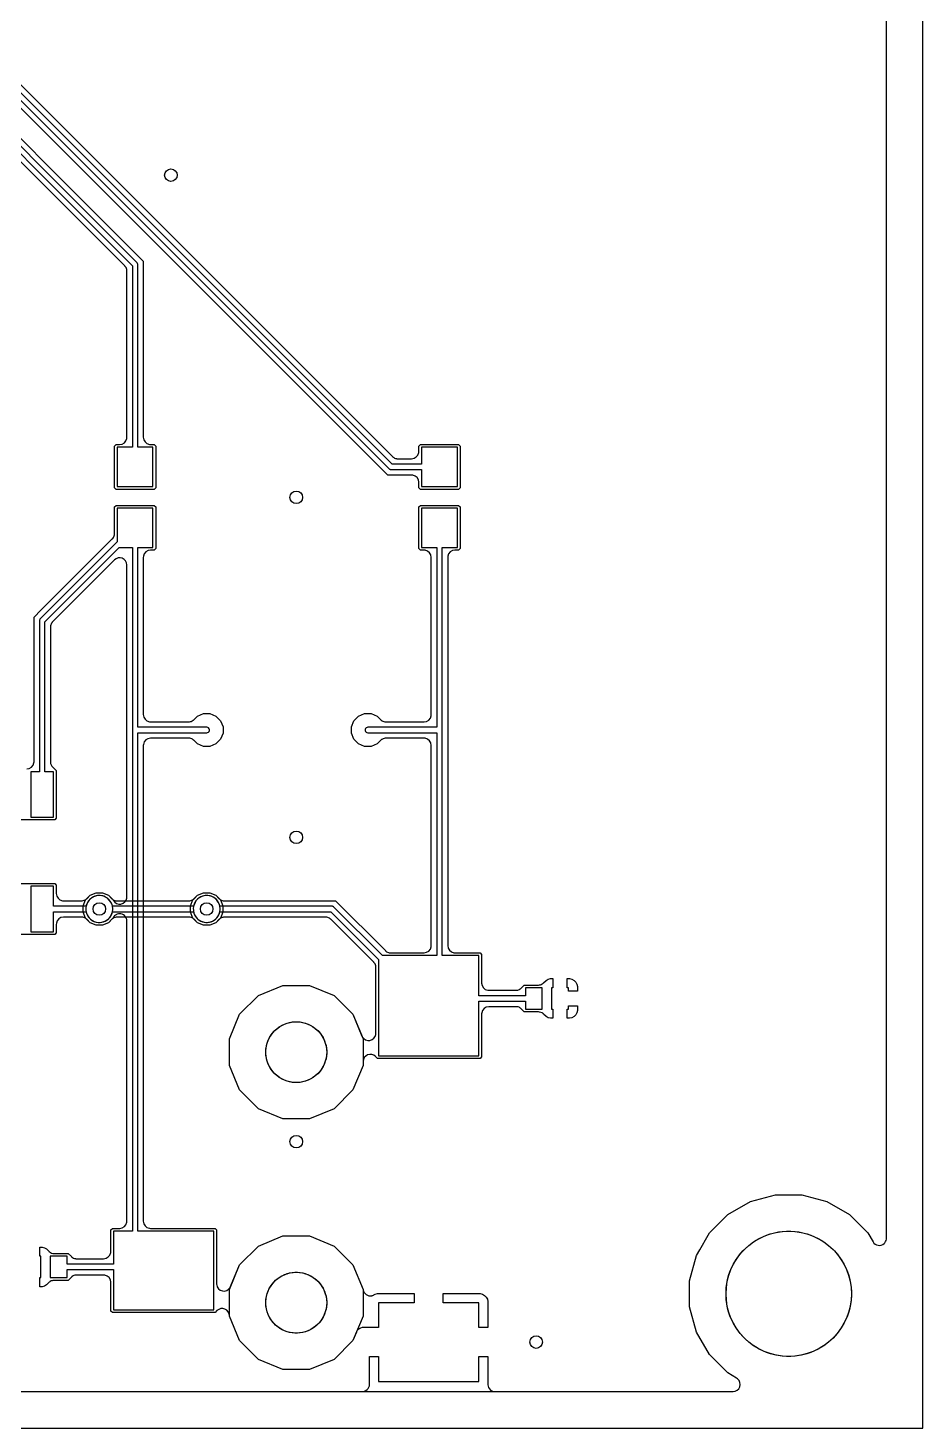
# Model space of a CAD drawing. Header units: millimetres. Extents: x 0 to 70, y 0 to 70.
# Drawn here: x 45.01 to 70, y 0 to 39.11 of the extents above; entities that cross this region are included whole.
import ezdxf

# ---------------------------------------------------------------- set-up
doc = ezdxf.new("R2010")
doc.units = ezdxf.units.MM

msp = doc.modelspace()

# ---------------------------------------------------------------- linework, layer by layer
at = {"layer": '16_copper'}
msp.add_lwpolyline([(5.305, 1.016), (64.695, 1.016), (64.695, 1.016), (64.696, 1.016, 0.704924), (64.823, 1.377), (64.797, 1.395), (64.552, 1.537), (64.037, 2.052), (63.673, 2.682), (63.484, 3.386), (63.484, 4.114), (63.673, 4.818), (63.766, 4.979), (63.766, 4.979), (63.766, 4.979), (64, 5.386), (64.001, 5.386), (64.001, 5.386), (64.037, 5.448), (64.552, 5.963), (65.182, 6.327), (65.886, 6.516), (66.614, 6.516), (67.318, 6.327), (67.948, 5.963), (68.463, 5.448), (68.605, 5.203), (68.605, 5.203), (68.605, 5.203, 0.468228), (68.913, 5.15), (68.913, 5.151), (68.913, 5.151, 0.177259), (68.981, 5.273), (68.984, 5.305), (68.984, 64.695)], format="xyb", dxfattribs=at)
for points in [[(46.91, 14.049), (46.744, 14.117), (46.617, 14.244), (46.549, 14.41), (46.549, 14.59), (46.617, 14.756), (46.744, 14.883), (46.91, 14.951), (47.09, 14.951), (47.256, 14.883), (47.35, 14.788), (47.358, 14.782), (47.365, 14.775, 0.132344), (47.461, 14.731), (47.47, 14.731, 0.018059), (47.484, 14.729), (47.494, 14.729), (49.506, 14.729), (49.516, 14.729), (49.527, 14.73, 0.132342), (49.625, 14.767), (49.632, 14.773, 0.018024), (49.643, 14.782), (49.65, 14.788), (49.744, 14.883), (49.91, 14.951), (50.09, 14.951), (50.256, 14.883), (50.383, 14.756), (50.451, 14.59), (50.451, 14.41), (50.383, 14.244), (50.256, 14.117), (50.09, 14.049), (49.91, 14.049), (49.744, 14.117), (49.65, 14.212), (49.642, 14.218), (49.635, 14.225, 0.132344), (49.539, 14.269), (49.53, 14.269, 0.018059), (49.516, 14.271), (49.506, 14.271), (47.494, 14.271), (47.484, 14.271), (47.473, 14.27, 0.132342), (47.375, 14.233), (47.368, 14.227, 0.018024), (47.357, 14.218), (47.35, 14.212), (47.256, 14.117), (47.09, 14.049)], [(47.073, 14.131, 0.301183), (47.368, 14.424), (49.632, 14.424), (49.644, 14.379, 1), (50.356, 14.621), (50.337, 14.666, 0.713592), (49.632, 14.576), (47.368, 14.576), (47.356, 14.621, 1), (46.644, 14.379), (46.663, 14.334, 0.303346), (47.025, 14.125)]]:
    msp.add_lwpolyline(points, format="xyb", close=True, dxfattribs=at)
for points in [[(52.129, 8.634), (51.443, 8.918), (50.918, 9.443), (50.634, 10.129), (50.634, 10.871), (50.918, 11.557), (51.443, 12.082), (52.129, 12.366), (52.871, 12.366), (53.557, 12.082), (54.082, 11.557), (54.366, 10.871), (54.366, 10.129), (54.082, 9.443), (53.557, 8.918), (52.871, 8.634)], [(52.129, 1.634), (51.443, 1.918), (50.918, 2.443), (50.634, 3.129), (50.634, 3.871), (50.918, 4.557), (51.443, 5.082), (52.129, 5.366), (52.871, 5.366), (53.557, 5.082), (54.082, 4.557), (54.366, 3.871), (54.366, 3.129), (54.082, 2.443), (53.557, 1.918), (52.871, 1.634)]]:
    msp.add_lwpolyline(points, close=True, dxfattribs=at)
at = {"layer": '1_copper'}
for points in [[(40.552, 1.016), (54.348, 1.016), (54.358, 1.017), (54.368, 1.017, 0.415526), (54.546, 1.263), (54.546, 1.264), (54.546, 1.994), (54.8, 1.994), (54.8, 1.3), (57.6, 1.3), (57.6, 1.994), (57.854, 1.994), (57.854, 1.264), (57.854, 1.262), (57.851, 1.253, 0.45116), (58.043, 1.017), (58.052, 1.016), (64.695, 1.016), (64.695, 1.016), (64.696, 1.016, 0.704924), (64.823, 1.377), (64.797, 1.395), (64.552, 1.537), (64.037, 2.052), (63.673, 2.682), (63.484, 3.386), (63.484, 4.114), (63.673, 4.818), (63.766, 4.979), (63.766, 4.979), (63.766, 4.979), (64, 5.386), (64.001, 5.386), (64.001, 5.386), (64.037, 5.448), (64.552, 5.963), (65.182, 6.327), (65.886, 6.516), (66.614, 6.516), (67.318, 6.327), (67.948, 5.963), (68.463, 5.448), (68.605, 5.203), (68.605, 5.203), (68.605, 5.203, 0.468228), (68.913, 5.15), (68.913, 5.151), (68.913, 5.151, 0.177259), (68.981, 5.273), (68.984, 5.305), (68.984, 64.695)], [(43.563, 38.761), (55.185, 27.138), (55.193, 27.132), (55.2, 27.125, 0.132344), (55.297, 27.081), (55.305, 27.081, 0.018059), (55.32, 27.079), (55.329, 27.079), (55.721, 27.079), (55.721, 27.079), (55.722, 27.079, 0.366019), (55.921, 27.25), (55.924, 27.282), (55.924, 27.432), (55.968, 27.476), (57.032, 27.476), (57.076, 27.432), (57.076, 26.268), (57.032, 26.224), (55.968, 26.224), (55.924, 26.268), (55.924, 26.418), (55.924, 26.419), (55.924, 26.42, 0.366019), (55.753, 26.619), (55.721, 26.621), (55.055, 26.621), (54.862, 26.815), (54.862, 26.815), (42.965, 38.712)], [(41.968, 38.424), (47.924, 32.468), (47.924, 27.4), (47.5, 27.4), (47.5, 26.3), (48.5, 26.3), (48.5, 27.4), (48.076, 27.4), (48.076, 32.5), (48.075, 32.508), (48.074, 32.517, 0.087654), (48.064, 32.541), (48.059, 32.547), (48.054, 32.554), (42.054, 38.554)], [(42.399, 38.425), (48.035, 32.788), (48.229, 32.595), (48.229, 27.679), (48.229, 27.679), (48.229, 27.678, 0.366019), (48.4, 27.479), (48.432, 27.476), (48.532, 27.476), (48.576, 27.432), (48.576, 26.268), (48.532, 26.224), (47.468, 26.224), (47.424, 26.268), (47.424, 27.432), (47.468, 27.476), (47.568, 27.476, 0.368322), (47.769, 27.647), (47.771, 27.679), (47.771, 32.321), (47.771, 32.331), (47.77, 32.341, 0.132342), (47.733, 32.44), (47.727, 32.447, 0.018024), (47.718, 32.458), (47.712, 32.465), (42.501, 37.676)], [(44.976, 18.411, 0.366019), (45.175, 18.582), (45.178, 18.614), (45.178, 22.651), (45.371, 22.845), (47.364, 24.838), (47.371, 24.845), (47.378, 24.853, 0.132344), (47.421, 24.949), (47.422, 24.957, 0.018059), (47.423, 24.972), (47.424, 24.981), (47.424, 25.732), (47.468, 25.776), (48.532, 25.776), (48.576, 25.732), (48.576, 24.568), (48.532, 24.524), (48.432, 24.524, 0.368322), (48.231, 24.353), (48.229, 24.321), (48.229, 19.932), (48.229, 19.931), (48.229, 19.93, 0.366019), (48.4, 19.731), (48.432, 19.729), (49.498, 19.729), (49.508, 19.729), (49.518, 19.73, 0.132342), (49.617, 19.767), (49.623, 19.773, 0.018024), (49.634, 19.782), (49.642, 19.788), (49.741, 19.888), (49.909, 19.957), (50.091, 19.957), (50.259, 19.888), (50.388, 19.759), (50.457, 19.591), (50.457, 19.409), (50.388, 19.241), (50.259, 19.112), (50.091, 19.043), (49.909, 19.043), (49.741, 19.112), (49.642, 19.212), (49.634, 19.218), (49.626, 19.225, 0.132344), (49.53, 19.269), (49.522, 19.269, 0.018059), (49.507, 19.271), (49.498, 19.271), (48.432, 19.271), (48.431, 19.271), (48.43, 19.271, 0.366019), (48.231, 19.1), (48.229, 19.068), (48.229, 5.779), (48.229, 5.779), (48.229, 5.778, 0.366019), (48.4, 5.579), (48.432, 5.576), (50.232, 5.576), (50.276, 5.532), (50.276, 4.029), (50.277, 4.015), (50.278, 4.002, 0.704923), (50.652, 3.922), (50.654, 3.926), (50.657, 3.93), (50.661, 3.939), (50.667, 3.951), (50.918, 4.557), (51.443, 5.082), (52.129, 5.366), (52.871, 5.366), (53.557, 5.082), (54.082, 4.557), (54.369, 3.865), (54.369, 3.859, 0.418195), (54.607, 3.695), (54.624, 3.7), (54.641, 3.704, 0.036854), (54.671, 3.719), (54.702, 3.737), (54.767, 3.754), (55.794, 3.754), (55.794, 3.5), (54.8, 3.5), (54.8, 2.806), (54.368, 2.806), (54.354, 2.805), (54.34, 2.804, 0.222878), (54.195, 2.71), (54.194, 2.707), (54.192, 2.704), (54.187, 2.694), (54.18, 2.681), (54.082, 2.443), (53.557, 1.918), (52.871, 1.634), (52.129, 1.634), (51.443, 1.918), (50.918, 2.443), (50.634, 3.129), (50.634, 3.136, 0.668187), (50.287, 3.279), (50.232, 3.224), (47.368, 3.224), (47.324, 3.268), (47.324, 4.068), (47.324, 4.069), (47.324, 4.07, 0.366019), (47.153, 4.269), (47.121, 4.271), (46.363, 4.271), (46.353, 4.271), (46.343, 4.27, 0.132342), (46.244, 4.233), (46.238, 4.227), (46.232, 4.223), (46.228, 4.219), (46.228, 4.219), (46.227, 4.218), (46.22, 4.212), (46.132, 4.124), (45.737, 4.124), (45.735, 4.124), (45.734, 4.124, 0.131644), (45.633, 4.095), (45.619, 4.085), (45.618, 4.085), (45.617, 4.084), (45.616, 4.083), (45.605, 4.076, 0.002867), (45.604, 4.074), (45.595, 4.066), (45.592, 4.063), (45.526, 3.997), (45.468, 3.963), (45.403, 3.946), (45.338, 3.946), (45.338, 4.2), (45.37, 4.2), (45.37, 4.8), (45.338, 4.8), (45.338, 5.054), (45.403, 5.054), (45.468, 5.037), (45.526, 5.003), (45.592, 4.937), (45.596, 4.934), (45.606, 4.924, 0.002873), (45.608, 4.922), (45.619, 4.915), (45.619, 4.914, 0.003165), (45.622, 4.913), (45.635, 4.903, 0.090842), (45.704, 4.879), (45.737, 4.876), (46.132, 4.876), (46.22, 4.788), (46.227, 4.782), (46.235, 4.775, 0.132344), (46.331, 4.731), (46.339, 4.731, 0.018059), (46.354, 4.729), (46.363, 4.729), (47.121, 4.729), (47.121, 4.729), (47.122, 4.729, 0.366019), (47.321, 4.9), (47.324, 4.932), (47.324, 5.532), (47.368, 5.576), (47.568, 5.576), (47.569, 5.576), (47.57, 5.576, 0.366019), (47.769, 5.747), (47.771, 5.779), (47.771, 14.162), (47.77, 14.175), (47.77, 14.189, 0.043946), (47.76, 14.227), (47.759, 14.232), (47.753, 14.244), (47.748, 14.256, 0.377899), (47.497, 14.352), (47.485, 14.346), (47.472, 14.341, 0.121028), (47.395, 14.268), (47.393, 14.264), (47.391, 14.261), (47.387, 14.252), (47.383, 14.245), (47.256, 14.117), (47.09, 14.049), (46.91, 14.049), (46.744, 14.117), (46.65, 14.212), (46.642, 14.218), (46.635, 14.225, 0.132344), (46.539, 14.269), (46.53, 14.269, 0.018059), (46.516, 14.271), (46.506, 14.271), (46.003, 14.271), (46.002, 14.271), (46.002, 14.271, 0.366019), (45.803, 14.1), (45.8, 14.068), (45.8, 13.833), (45.755, 13.789), (44.245, 13.789)], [(44.245, 15.211), (45.755, 15.211), (45.8, 15.167), (45.8, 14.932), (45.8, 14.931), (45.8, 14.93, 0.366019), (45.971, 14.731), (46.003, 14.729), (46.506, 14.729), (46.516, 14.729), (46.527, 14.73, 0.132342), (46.625, 14.767), (46.632, 14.773, 0.018024), (46.643, 14.782), (46.65, 14.788), (46.744, 14.883), (46.91, 14.951), (47.09, 14.951), (47.256, 14.883), (47.384, 14.754), (47.387, 14.748), (47.393, 14.736, 0.70493), (47.769, 14.806), (47.769, 14.811), (47.77, 14.814), (47.77, 14.824), (47.771, 14.838), (47.771, 24.108), (47.771, 24.117, 0.651699), (47.425, 24.251), (45.695, 22.521), (45.688, 22.513), (45.681, 22.506, 0.132344), (45.638, 22.41), (45.637, 22.401, 0.018059), (45.636, 22.387), (45.635, 22.378), (45.635, 18.614), (45.635, 18.614), (45.635, 18.613, 0.221466), (45.71, 18.457), (45.8, 18.367), (45.8, 17.033), (45.755, 16.989), (44.245, 16.989)]]:
    msp.add_lwpolyline(points, format="xyb", dxfattribs=at)
for points in [[(57, 27.4), (56, 27.4), (56, 26.926), (55.182, 26.926), (43.054, 39.054), (43.047, 39.059), (43.041, 39.064, 0.087651), (43.016, 39.074), (43.009, 39.075), (43, 39.076), (36.25, 39.076), (36.228, 39.073, 0.866051), (36.25, 38.924), (42.968, 38.924), (55.096, 26.796), (55.103, 26.791), (55.109, 26.786, 0.087651), (55.134, 26.776), (55.141, 26.775), (55.15, 26.774), (56, 26.774), (56, 26.3), (57, 26.3)], [(47.4, 5.5), (47.4, 4.576), (46.1, 4.576), (46.1, 4.8), (45.63, 4.8), (45.63, 4.2), (46.1, 4.2), (46.1, 4.424), (47.4, 4.424), (47.4, 3.3), (50.2, 3.3), (50.2, 5.5), (48.076, 5.5), (48.076, 19.424), (50, 19.424), (50.022, 19.427, 0.866051), (50, 19.576), (48.076, 19.576), (48.076, 24.6), (48.5, 24.6), (48.5, 25.7), (47.5, 25.7), (47.5, 24.758), (45.353, 22.61), (45.347, 22.603), (45.342, 22.597, 0.087651), (45.332, 22.572), (45.331, 22.565), (45.33, 22.556), (45.33, 18.335), (45.089, 18.335), (45.089, 17.065), (45.724, 17.065), (45.724, 18.335), (45.483, 18.335), (45.483, 22.525), (47.558, 24.6), (47.924, 24.6), (47.924, 5.5)], [(52.129, 8.634), (51.443, 8.918), (50.918, 9.443), (50.634, 10.129), (50.634, 10.871), (50.918, 11.557), (51.443, 12.082), (52.129, 12.366), (52.871, 12.366), (53.557, 12.082), (54.082, 11.557), (54.333, 10.951), (54.339, 10.939), (54.345, 10.927, 0.70493), (54.721, 10.997), (54.722, 11.001), (54.722, 11.005), (54.723, 11.015), (54.724, 11.029), (54.724, 12.869), (54.723, 12.879), (54.723, 12.889, 0.132342), (54.685, 12.988), (54.68, 12.994, 0.018024), (54.67, 13.005), (54.664, 13.012), (53.465, 14.212), (53.457, 14.218), (53.45, 14.225, 0.132344), (53.353, 14.269), (53.345, 14.269, 0.018059), (53.33, 14.271), (53.321, 14.271), (50.494, 14.271), (50.484, 14.271), (50.473, 14.27, 0.132342), (50.375, 14.233), (50.368, 14.227, 0.018024), (50.357, 14.218), (50.35, 14.212), (50.256, 14.117), (50.09, 14.049), (49.91, 14.049), (49.744, 14.117), (49.617, 14.244), (49.549, 14.41), (49.549, 14.59), (49.617, 14.756), (49.744, 14.883), (49.91, 14.951), (50.09, 14.951), (50.256, 14.883), (50.35, 14.788), (50.358, 14.782), (50.365, 14.775, 0.132344), (50.461, 14.731), (50.47, 14.731, 0.018059), (50.484, 14.729), (50.494, 14.729), (53.595, 14.729), (54.988, 13.336), (54.995, 13.329), (55.003, 13.322, 0.132344), (55.099, 13.279), (55.107, 13.278, 0.018059), (55.122, 13.277), (55.131, 13.276), (56.068, 13.276), (56.069, 13.276), (56.07, 13.276, 0.366019), (56.269, 13.447), (56.271, 13.479), (56.271, 19.068), (56.271, 19.069), (56.271, 19.07, 0.366019), (56.1, 19.269), (56.068, 19.271), (55.002, 19.271), (54.992, 19.271), (54.982, 19.27, 0.132342), (54.883, 19.233), (54.877, 19.227, 0.018024), (54.866, 19.218), (54.858, 19.212), (54.759, 19.112), (54.591, 19.043), (54.409, 19.043), (54.241, 19.112), (54.112, 19.241), (54.043, 19.409), (54.043, 19.591), (54.112, 19.759), (54.241, 19.888), (54.409, 19.957), (54.591, 19.957), (54.759, 19.888), (54.858, 19.788), (54.866, 19.782), (54.874, 19.774, 0.132344), (54.97, 19.731), (54.978, 19.731, 0.018059), (54.993, 19.729), (55.002, 19.729), (56.068, 19.729), (56.069, 19.729), (56.07, 19.729, 0.366019), (56.269, 19.9), (56.271, 19.932), (56.271, 24.321), (56.271, 24.321), (56.271, 24.322, 0.366019), (56.1, 24.521), (56.068, 24.524), (55.968, 24.524), (55.924, 24.568), (55.924, 25.732), (55.968, 25.776), (57.032, 25.776), (57.076, 25.732), (57.076, 24.568), (57.032, 24.524), (56.932, 24.524, 0.368322), (56.731, 24.353), (56.729, 24.321), (56.729, 13.479), (56.729, 13.479), (56.729, 13.478, 0.366019), (56.9, 13.279), (56.932, 13.276), (57.632, 13.276), (57.676, 13.232), (57.676, 12.432), (57.676, 12.431), (57.676, 12.43, 0.366019), (57.847, 12.231), (57.879, 12.229), (58.637, 12.229), (58.647, 12.229), (58.657, 12.23, 0.132342), (58.756, 12.267), (58.762, 12.273, 0.018024), (58.773, 12.282), (58.78, 12.288), (58.868, 12.376), (59.263, 12.376), (59.265, 12.376), (59.266, 12.376, 0.131644), (59.367, 12.405), (59.381, 12.415), (59.382, 12.415), (59.383, 12.416), (59.384, 12.417), (59.395, 12.424, 0.002867), (59.396, 12.426), (59.405, 12.434), (59.408, 12.437), (59.474, 12.503), (59.532, 12.537), (59.597, 12.554), (59.662, 12.554), (59.662, 12.3), (59.63, 12.3), (59.63, 11.7), (59.662, 11.7), (59.662, 11.446), (59.597, 11.446), (59.532, 11.463), (59.474, 11.497), (59.408, 11.563), (59.404, 11.566), (59.394, 11.576, 0.002873), (59.392, 11.578), (59.381, 11.585), (59.381, 11.586, 0.003165), (59.378, 11.587), (59.365, 11.597, 0.090842), (59.296, 11.621), (59.263, 11.624), (58.868, 11.624), (58.78, 11.712), (58.773, 11.718), (58.765, 11.725, 0.132344), (58.669, 11.769), (58.661, 11.769, 0.018059), (58.646, 11.771), (58.637, 11.771), (57.879, 11.771), (57.879, 11.771), (57.878, 11.771, 0.366019), (57.679, 11.6), (57.676, 11.568), (57.676, 10.368), (57.632, 10.324), (54.768, 10.324), (54.713, 10.379, 0.668187), (54.366, 10.236), (54.366, 10.129), (54.082, 9.443), (53.557, 8.918), (52.871, 8.634)], [(57, 24.6), (57, 25.7), (56, 25.7), (56, 24.6), (56.424, 24.6), (56.424, 19.576), (54.5, 19.576), (54.478, 19.573, 0.866051), (54.5, 19.424), (56.424, 19.424), (56.424, 13.2), (54.908, 13.2), (53.554, 14.554), (53.547, 14.559), (53.541, 14.564, 0.087651), (53.516, 14.574), (53.509, 14.575), (53.5, 14.576), (50.368, 14.576), (50.356, 14.621, 1), (49.644, 14.379), (49.663, 14.334, 0.713592), (50.368, 14.424), (53.468, 14.424), (54.8, 13.092), (54.8, 10.4), (57.6, 10.4), (57.6, 11.924), (58.9, 11.924), (58.9, 11.7), (59.37, 11.7), (59.37, 12.3), (58.9, 12.3), (58.9, 12.076), (57.6, 12.076), (57.6, 13.2), (56.576, 13.2), (56.576, 24.6)], [(45.724, 14.424), (46.632, 14.424), (46.644, 14.379, 1), (47.356, 14.621), (47.337, 14.666, 0.713592), (46.632, 14.576), (45.724, 14.576), (45.724, 15.135), (45.089, 15.135), (45.089, 13.865), (45.724, 13.865)]]:
    msp.add_lwpolyline(points, format="xyb", close=True, dxfattribs=at)
for points in [[(60.1, 12.203), (60.1, 12.3), (60.068, 12.3), (60.068, 12.554), (60.133, 12.554), (60.198, 12.537), (60.256, 12.503), (60.303, 12.456), (60.337, 12.398), (60.354, 12.333), (60.354, 12.203)], [(60.068, 11.446), (60.068, 11.7), (60.1, 11.7), (60.1, 11.797), (60.354, 11.797), (60.354, 11.667), (60.337, 11.602), (60.303, 11.544), (60.256, 11.497), (60.198, 11.463), (60.133, 11.446)], [(57.6, 2.806), (57.6, 3.5), (56.606, 3.5), (56.606, 3.754), (57.633, 3.754), (57.698, 3.737), (57.756, 3.703), (57.803, 3.656), (57.837, 3.598), (57.854, 3.533), (57.854, 2.806)]]:
    msp.add_lwpolyline(points, close=True, dxfattribs=at)
at = {"layer": 'drills_NPTH'}
for centre, radius in [((52.5, 10.5), 0.85), ((66.25, 3.75), 1.75), ((52.5, 3.5), 0.85)]:
    msp.add_circle(centre, radius, dxfattribs=at)
at = {"layer": 'drills_via_1_16'}
for centre in [(49, 35), (52.5, 26), (52.5, 16.5), (47, 14.5), (50, 14.5), (52.5, 8), (59.2, 2.4)]:
    msp.add_circle(centre, 0.175, dxfattribs=at)
at = {"layer": 'holes'}
for points in [[(52.537, 11.35), (52.611, 11.344), (52.684, 11.331), (52.756, 11.311), (52.826, 11.286), (52.893, 11.255), (52.957, 11.218), (53.018, 11.175), (53.075, 11.127), (53.127, 11.075), (53.175, 11.018), (53.218, 10.957), (53.255, 10.893), (53.286, 10.826), (53.311, 10.756), (53.331, 10.684), (53.344, 10.611), (53.35, 10.537), (53.35, 10.463), (53.344, 10.389), (53.331, 10.316), (53.311, 10.244), (53.286, 10.174), (53.255, 10.107), (53.218, 10.043), (53.175, 9.982), (53.127, 9.925), (53.075, 9.873), (53.018, 9.825), (52.957, 9.782), (52.893, 9.745), (52.826, 9.714), (52.756, 9.689), (52.684, 9.669), (52.611, 9.656), (52.537, 9.65), (52.463, 9.65), (52.389, 9.656), (52.316, 9.669), (52.244, 9.689), (52.174, 9.714), (52.107, 9.745), (52.043, 9.782), (51.982, 9.825), (51.925, 9.873), (51.873, 9.925), (51.825, 9.982), (51.782, 10.043), (51.745, 10.107), (51.714, 10.174), (51.689, 10.244), (51.669, 10.316), (51.656, 10.389), (51.65, 10.463), (51.65, 10.537), (51.656, 10.611), (51.669, 10.684), (51.689, 10.756), (51.714, 10.826), (51.745, 10.893), (51.782, 10.957), (51.825, 11.018), (51.873, 11.075), (51.925, 11.127), (51.982, 11.175), (52.043, 11.218), (52.107, 11.255), (52.174, 11.286), (52.244, 11.311), (52.316, 11.331), (52.389, 11.344), (52.463, 11.35), (52.537, 11.35)], [(68, 3.693), (67.993, 3.578), (67.978, 3.465), (67.955, 3.352), (67.926, 3.242), (67.889, 3.133), (67.845, 3.027), (67.794, 2.925), (67.737, 2.825), (67.673, 2.73), (67.603, 2.639), (67.528, 2.553), (67.447, 2.472), (67.361, 2.397), (67.27, 2.327), (67.175, 2.263), (67.075, 2.206), (66.973, 2.155), (66.867, 2.111), (66.758, 2.074), (66.648, 2.045), (66.535, 2.022), (66.422, 2.007), (66.307, 2), (66.193, 2), (66.078, 2.007), (65.965, 2.022), (65.852, 2.045), (65.742, 2.074), (65.633, 2.111), (65.527, 2.155), (65.425, 2.206), (65.325, 2.263), (65.23, 2.327), (65.139, 2.397), (65.053, 2.472), (64.972, 2.553), (64.897, 2.639), (64.827, 2.73), (64.763, 2.825), (64.706, 2.925), (64.655, 3.027), (64.611, 3.133), (64.574, 3.242), (64.545, 3.352), (64.522, 3.465), (64.507, 3.578), (64.5, 3.693), (64.5, 3.807), (64.507, 3.922), (64.522, 4.035), (64.545, 4.148), (64.574, 4.258), (64.611, 4.367), (64.655, 4.473), (64.706, 4.575), (64.763, 4.675), (64.827, 4.77), (64.897, 4.861), (64.972, 4.947), (65.053, 5.028), (65.139, 5.103), (65.23, 5.173), (65.325, 5.237), (65.425, 5.294), (65.527, 5.345), (65.633, 5.389), (65.742, 5.426), (65.852, 5.455), (65.965, 5.478), (66.078, 5.493), (66.193, 5.5), (66.307, 5.5), (66.422, 5.493), (66.535, 5.478), (66.648, 5.455), (66.758, 5.426), (66.867, 5.389), (66.973, 5.345), (67.075, 5.294), (67.175, 5.237), (67.27, 5.173), (67.361, 5.103), (67.447, 5.028), (67.528, 4.947), (67.603, 4.861), (67.673, 4.77), (67.737, 4.675), (67.794, 4.575), (67.845, 4.473), (67.889, 4.367), (67.926, 4.258), (67.955, 4.148), (67.978, 4.035), (67.993, 3.922), (68, 3.807), (68, 3.693)], [(52.537, 4.35), (52.611, 4.344), (52.684, 4.331), (52.756, 4.311), (52.826, 4.286), (52.893, 4.255), (52.957, 4.218), (53.018, 4.175), (53.075, 4.127), (53.127, 4.075), (53.175, 4.018), (53.218, 3.957), (53.255, 3.893), (53.286, 3.826), (53.311, 3.756), (53.331, 3.684), (53.344, 3.611), (53.35, 3.537), (53.35, 3.463), (53.344, 3.389), (53.331, 3.316), (53.311, 3.244), (53.286, 3.174), (53.255, 3.107), (53.218, 3.043), (53.175, 2.982), (53.127, 2.925), (53.075, 2.873), (53.018, 2.825), (52.957, 2.782), (52.893, 2.745), (52.826, 2.714), (52.756, 2.689), (52.684, 2.669), (52.611, 2.656), (52.537, 2.65), (52.463, 2.65), (52.389, 2.656), (52.316, 2.669), (52.244, 2.689), (52.174, 2.714), (52.107, 2.745), (52.043, 2.782), (51.982, 2.825), (51.925, 2.873), (51.873, 2.925), (51.825, 2.982), (51.782, 3.043), (51.745, 3.107), (51.714, 3.174), (51.689, 3.244), (51.669, 3.316), (51.656, 3.389), (51.65, 3.463), (51.65, 3.537), (51.656, 3.611), (51.669, 3.684), (51.689, 3.756), (51.714, 3.826), (51.745, 3.893), (51.782, 3.957), (51.825, 4.018), (51.873, 4.075), (51.925, 4.127), (51.982, 4.175), (52.043, 4.218), (52.107, 4.255), (52.174, 4.286), (52.244, 4.311), (52.316, 4.331), (52.389, 4.344), (52.463, 4.35), (52.537, 4.35)]]:
    msp.add_lwpolyline(points, close=True, dxfattribs=at)
at = {"layer": 'outline'}
msp.add_lwpolyline([(0, 0), (70, 0), (70, 70), (0, 70), (0, 0)], close=True, dxfattribs=at)

doc.saveas('drawing.dxf')
